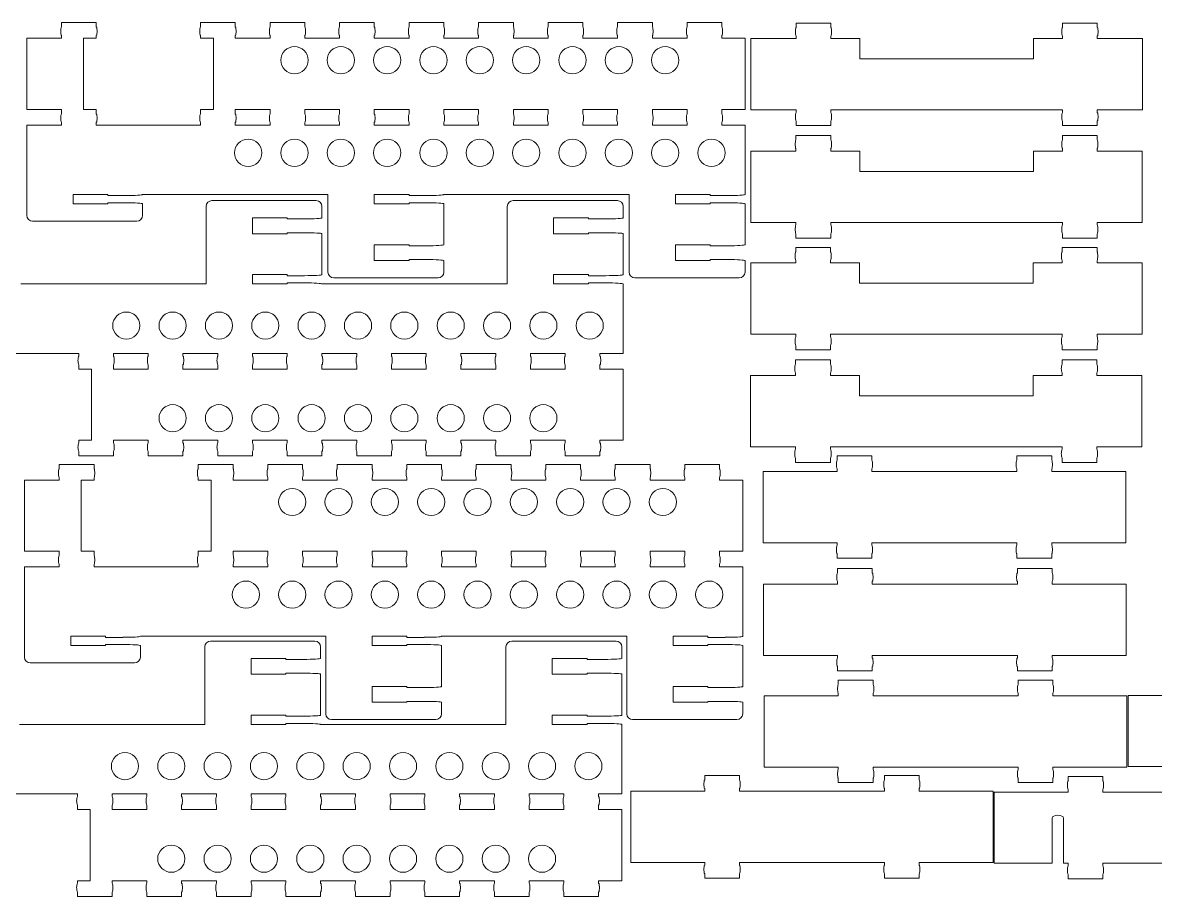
# Model space of a CAD drawing. Header units: millimetres. Extents: x 6 to 617, y 2 to 305.
# Drawn here: x 312.8 to 508.4, y 2.9 to 153.8 of the extents above; entities that cross this region are included whole.
import ezdxf

# ---------------------------------------------------------------- set-up
doc = ezdxf.new("R2010")
doc.units = ezdxf.units.MM
doc.header["$LTSCALE"] = 12.7
doc.layers.add('Visible', color=1, linetype='Continuous', lineweight=13)

msp = doc.modelspace()

# ---------------------------------------------------------------- linework, layer by layer
at = {"layer": 'Visible'}
for p, q in [((319.52, 153.06), (319.52, 153.81)), ((319.52, 153.81), (325.52, 153.81)), ((325.52, 153.06), (325.52, 153.81)), ((343.52, 153.06), (343.52, 153.81)), ((343.52, 153.81), (349.52, 153.81)), ((349.52, 153.06), (349.52, 153.81)), ((355.52, 153.06), (355.52, 153.81)), ((355.52, 153.81), (361.52, 153.81)), ((361.52, 153.06), (361.52, 153.81)), ((367.52, 153.06), (367.52, 153.81)), ((367.52, 153.81), (373.52, 153.81)), ((373.52, 153.06), (373.52, 153.81)), ((379.52, 153.06), (379.52, 153.81)), ((379.52, 153.81), (385.52, 153.81)), ((385.52, 153.06), (385.52, 153.81)), ((391.52, 153.06), (391.52, 153.81)), ((391.52, 153.81), (397.52, 153.81)), ((397.52, 153.06), (397.52, 153.81)), ((403.52, 153.06), (403.52, 153.81)), ((403.52, 153.81), (409.52, 153.81)), ((409.52, 153.06), (409.52, 153.81)), ((415.52, 153.06), (415.52, 153.81)), ((415.52, 153.81), (421.52, 153.81)), ((421.52, 153.06), (421.52, 153.81)), ((427.52, 153.06), (427.52, 153.81)), ((427.52, 153.81), (433.52, 153.81)), ((433.52, 153.06), (433.52, 153.81)), ((446.35, 152.99), (446.35, 153.74)), ((452.35, 153.74), (446.35, 153.74)), ((452.35, 152.99), (452.35, 153.74)), ((492.35, 152.99), (492.35, 153.74)), ((492.35, 153.74), (498.35, 153.74)), ((498.35, 152.99), (498.35, 153.74)), ((313.52, 151.11), (313.52, 138.81)), ((319.52, 151.11), (313.52, 151.11)), ((319.52, 151.11), (319.52, 151.56)), ((325.52, 151.11), (323.29, 151.11)), ((323.29, 138.81), (323.29, 151.11)), ((325.52, 151.11), (325.52, 151.56)), ((343.52, 151.11), (343.52, 151.56)), ((345.74, 151.11), (343.52, 151.11)), ((345.74, 138.81), (345.74, 151.11)), ((349.52, 151.11), (349.52, 151.56)), ((355.52, 151.11), (349.52, 151.11)), ((355.52, 151.11), (355.52, 151.56)), ((361.52, 151.11), (361.52, 151.56)), ((367.52, 151.11), (361.52, 151.11)), ((367.52, 151.11), (367.52, 151.56)), ((373.52, 151.11), (373.52, 151.56)), ((379.52, 151.11), (373.52, 151.11)), ((379.52, 151.11), (379.52, 151.56)), ((385.52, 151.11), (385.52, 151.56)), ((391.52, 151.11), (385.52, 151.11)), ((391.52, 151.11), (391.52, 151.56)), ((397.52, 151.11), (397.52, 151.56)), ((403.52, 151.11), (397.52, 151.11)), ((403.52, 151.11), (403.52, 151.56)), ((409.52, 151.11), (409.52, 151.56)), ((415.52, 151.11), (409.52, 151.11)), ((415.52, 151.11), (415.52, 151.56)), ((421.52, 151.11), (421.52, 151.56)), ((427.52, 151.11), (421.52, 151.11)), ((427.52, 151.11), (427.52, 151.56)), ((433.52, 151.11), (433.52, 151.56)), ((437.52, 151.11), (433.52, 151.11)), ((437.52, 151.11), (437.52, 138.81)), ((438.55, 138.74), (438.55, 151.04)), ((446.35, 151.04), (438.55, 151.04)), ((446.35, 151.04), (446.35, 151.49)), ((452.35, 151.04), (452.35, 151.49)), ((457.35, 151.04), (452.35, 151.04)), ((457.35, 151.04), (457.35, 147.54)), ((487.35, 151.04), (487.35, 147.54)), ((492.35, 151.04), (487.35, 151.04)), ((492.35, 151.04), (492.35, 151.49)), ((498.35, 151.04), (498.35, 151.49)), ((506.15, 151.04), (498.35, 151.04)), ((506.15, 138.74), (506.15, 151.04)), ((487.35, 147.54), (457.35, 147.54)), ((319.52, 138.81), (313.52, 138.81)), ((319.52, 138.06), (319.52, 138.81)), ((325.52, 138.81), (323.29, 138.81)), ((325.52, 138.06), (325.52, 138.81)), ((343.52, 138.06), (343.52, 138.81)), ((345.74, 138.81), (343.52, 138.81)), ((355.52, 138.81), (349.52, 138.81)), ((349.52, 138.06), (349.52, 138.81)), ((355.52, 138.06), (355.52, 138.81)), ((367.52, 138.81), (361.52, 138.81)), ((361.52, 138.06), (361.52, 138.81)), ((367.52, 138.06), (367.52, 138.81)), ((379.52, 138.81), (373.52, 138.81)), ((373.52, 138.06), (373.52, 138.81)), ((379.52, 138.06), (379.52, 138.81)), ((391.52, 138.81), (385.52, 138.81)), ((385.52, 138.06), (385.52, 138.81)), ((391.52, 138.06), (391.52, 138.81)), ((403.52, 138.81), (397.52, 138.81)), ((397.52, 138.06), (397.52, 138.81)), ((403.52, 138.06), (403.52, 138.81)), ((415.52, 138.81), (409.52, 138.81)), ((409.52, 138.06), (409.52, 138.81)), ((415.52, 138.06), (415.52, 138.81)), ((427.52, 138.81), (421.52, 138.81)), ((421.52, 138.06), (421.52, 138.81)), ((427.52, 138.06), (427.52, 138.81)), ((437.52, 138.81), (433.52, 138.81)), ((433.52, 138.06), (433.52, 138.81)), ((446.35, 138.74), (438.55, 138.74)), ((446.35, 138.74), (446.35, 138.29)), ((492.35, 138.74), (452.35, 138.74)), ((452.35, 138.74), (452.35, 138.29)), ((492.35, 138.74), (492.35, 138.29)), ((506.15, 138.74), (498.35, 138.74)), ((498.35, 138.74), (498.35, 138.29)), ((313.52, 136.11), (313.52, 120.51)), ((313.52, 136.11), (319.52, 136.11)), ((319.52, 136.11), (319.52, 136.56)), ((325.52, 136.11), (325.52, 136.56)), ((325.52, 136.11), (343.52, 136.11)), ((343.52, 136.11), (343.52, 136.56)), ((349.52, 136.11), (349.52, 136.56)), ((349.52, 136.11), (355.52, 136.11)), ((355.52, 136.11), (355.52, 136.56)), ((361.52, 136.11), (361.52, 136.56)), ((361.52, 136.11), (367.52, 136.11)), ((367.52, 136.11), (367.52, 136.56)), ((373.52, 136.11), (373.52, 136.56)), ((373.52, 136.11), (379.52, 136.11)), ((379.52, 136.11), (379.52, 136.56)), ((385.52, 136.11), (385.52, 136.56)), ((385.52, 136.11), (391.52, 136.11)), ((391.52, 136.11), (391.52, 136.56)), ((397.52, 136.11), (397.52, 136.56)), ((397.52, 136.11), (403.52, 136.11)), ((403.52, 136.11), (403.52, 136.56)), ((409.52, 136.11), (409.52, 136.56)), ((409.52, 136.11), (415.52, 136.11)), ((415.52, 136.11), (415.52, 136.56)), ((421.52, 136.11), (421.52, 136.56)), ((421.52, 136.11), (427.52, 136.11)), ((427.52, 136.11), (427.52, 136.56)), ((433.52, 136.11), (433.52, 136.56)), ((433.52, 136.11), (437.52, 136.11)), ((437.52, 136.11), (437.52, 124.11)), ((446.35, 136.79), (446.35, 136.04)), ((452.35, 136.04), (446.35, 136.04)), ((452.35, 136.79), (452.35, 136.04)), ((492.35, 136.79), (492.35, 136.04)), ((492.35, 136.04), (498.35, 136.04)), ((498.35, 136.79), (498.35, 136.04)), ((446.32, 133.55), (446.32, 134.3)), ((452.32, 134.3), (446.32, 134.3)), ((452.32, 133.55), (452.32, 134.3)), ((492.32, 133.55), (492.32, 134.3)), ((492.32, 134.3), (498.32, 134.3)), ((498.32, 133.55), (498.32, 134.3)), ((438.52, 119.3), (438.52, 131.6)), ((446.32, 131.6), (438.52, 131.6)), ((446.32, 131.6), (446.32, 132.05)), ((452.32, 131.6), (452.32, 132.05)), ((457.32, 131.6), (452.32, 131.6)), ((457.32, 131.6), (457.32, 128.1)), ((487.32, 131.6), (487.32, 128.1)), ((492.32, 131.6), (487.32, 131.6)), ((492.32, 131.6), (492.32, 132.05)), ((498.32, 131.6), (498.32, 132.05)), ((506.12, 131.6), (498.32, 131.6)), ((506.12, 119.3), (506.12, 131.6)), ((487.32, 128.1), (457.32, 128.1)), ((327.52, 124.11), (321.52, 124.11)), ((321.52, 124.11), (321.52, 122.51)), ((327.52, 123.93), (327.52, 124.11)), ((330.52, 123.93), (327.52, 123.93)), ((365.52, 124.11), (333.52, 124.11)), ((365.52, 124.11), (365.52, 110.71)), ((379.52, 124.11), (373.52, 124.11)), ((373.52, 124.11), (373.52, 122.51)), ((379.52, 123.93), (379.52, 124.11)), ((382.52, 123.93), (379.52, 123.93)), ((417.52, 124.11), (385.52, 124.11)), ((417.52, 124.11), (417.52, 110.71)), ((431.52, 124.11), (425.52, 124.11)), ((425.52, 124.11), (425.52, 122.51)), ((431.52, 123.93), (431.52, 124.11)), ((434.52, 123.93), (431.52, 123.93)), ((321.52, 122.51), (327.52, 122.51)), ((327.52, 122.68), (327.52, 122.51)), ((330.52, 122.68), (327.52, 122.68)), ((333.52, 122.51), (333.52, 120.51)), ((344.48, 108.67), (344.48, 122.07)), ((345.48, 123.07), (363.48, 123.07)), ((364.48, 120.07), (364.48, 122.07)), ((373.52, 122.51), (379.52, 122.51)), ((379.52, 122.68), (379.52, 122.51)), ((382.52, 122.68), (379.52, 122.68)), ((385.52, 122.51), (385.52, 115.43)), ((396.48, 108.67), (396.48, 122.07)), ((397.48, 123.07), (415.48, 123.07)), ((416.48, 120.07), (416.48, 122.07)), ((425.52, 122.51), (431.52, 122.51)), ((431.52, 122.68), (431.52, 122.51)), ((434.52, 122.68), (431.52, 122.68)), ((437.52, 122.51), (437.52, 115.43)), ((314.52, 119.51), (332.52, 119.51)), ((352.48, 120.07), (358.48, 120.07)), ((352.48, 117.35), (352.48, 120.07)), ((358.48, 119.9), (358.48, 120.07)), ((361.48, 119.9), (358.48, 119.9)), ((404.48, 120.07), (410.48, 120.07)), ((404.48, 117.35), (404.48, 120.07)), ((410.48, 119.9), (410.48, 120.07)), ((413.48, 119.9), (410.48, 119.9)), ((446.32, 119.3), (438.52, 119.3)), ((446.32, 119.3), (446.32, 118.85)), ((492.32, 119.3), (452.32, 119.3)), ((452.32, 119.3), (452.32, 118.85)), ((492.32, 119.3), (492.32, 118.85)), ((506.12, 119.3), (498.32, 119.3)), ((498.32, 119.3), (498.32, 118.85)), ((352.48, 117.35), (358.48, 117.35)), ((358.48, 117.51), (358.48, 117.35)), ((361.48, 117.51), (358.48, 117.51)), ((364.48, 110.27), (364.48, 117.35)), ((404.48, 117.35), (410.48, 117.35)), ((410.48, 117.51), (410.48, 117.35)), ((413.48, 117.51), (410.48, 117.51)), ((416.48, 110.27), (416.48, 117.35)), ((446.32, 117.35), (446.32, 116.6)), ((452.32, 117.35), (452.32, 116.6)), ((492.32, 117.35), (492.32, 116.6)), ((498.32, 117.35), (498.32, 116.6)), ((373.52, 115.43), (379.52, 115.43)), ((373.52, 115.43), (373.52, 112.71)), ((379.52, 115.26), (379.52, 115.43)), ((425.52, 115.43), (431.52, 115.43)), ((425.52, 115.43), (425.52, 112.71)), ((431.52, 115.26), (431.52, 115.43)), ((452.32, 116.6), (446.32, 116.6)), ((492.32, 116.6), (498.32, 116.6)), ((382.52, 115.26), (379.52, 115.26)), ((434.52, 115.26), (431.52, 115.26)), ((446.3, 114.24), (446.3, 114.99)), ((452.3, 114.99), (446.3, 114.99)), ((452.3, 114.24), (452.3, 114.99)), ((492.3, 114.24), (492.3, 114.99)), ((492.3, 114.99), (498.3, 114.99)), ((498.3, 114.24), (498.3, 114.99)), ((373.52, 112.71), (379.52, 112.71)), ((379.52, 112.87), (379.52, 112.71)), ((382.52, 112.87), (379.52, 112.87)), ((385.52, 112.71), (385.52, 110.71)), ((425.52, 112.71), (431.52, 112.71)), ((431.52, 112.87), (431.52, 112.71)), ((434.52, 112.87), (431.52, 112.87)), ((437.52, 112.71), (437.52, 110.71)), ((438.5, 99.99), (438.5, 112.29)), ((446.3, 112.29), (438.5, 112.29)), ((446.3, 112.29), (446.3, 112.74)), ((452.3, 112.29), (452.3, 112.74)), ((457.3, 112.29), (452.3, 112.29)), ((457.3, 112.29), (457.3, 108.79)), ((487.3, 112.29), (487.3, 108.79)), ((492.3, 112.29), (487.3, 112.29)), ((492.3, 112.29), (492.3, 112.74)), ((498.3, 112.29), (498.3, 112.74)), ((506.1, 112.29), (498.3, 112.29)), ((506.1, 99.99), (506.1, 112.29)), ((352.48, 110.27), (358.48, 110.27)), ((352.48, 108.67), (352.48, 110.27)), ((358.48, 110.09), (358.48, 110.27)), ((361.48, 110.09), (358.48, 110.09)), ((366.52, 109.71), (384.52, 109.71)), ((404.48, 110.27), (410.48, 110.27)), ((404.48, 108.67), (404.48, 110.27)), ((410.48, 110.09), (410.48, 110.27)), ((413.48, 110.09), (410.48, 110.09)), ((418.52, 109.71), (436.52, 109.71)), ((344.48, 108.67), (312.48, 108.67)), ((358.48, 108.67), (352.48, 108.67)), ((358.48, 108.84), (358.48, 108.67)), ((361.48, 108.84), (358.48, 108.84)), ((396.48, 108.67), (364.48, 108.67)), ((410.48, 108.67), (404.48, 108.67)), ((410.48, 108.84), (410.48, 108.67)), ((413.48, 108.84), (410.48, 108.84)), ((416.48, 96.67), (416.48, 108.67)), ((487.3, 108.79), (457.3, 108.79)), ((446.3, 99.99), (438.5, 99.99)), ((446.3, 99.99), (446.3, 99.54)), ((492.3, 99.99), (452.3, 99.99)), ((452.3, 99.99), (452.3, 99.54)), ((492.3, 99.99), (492.3, 99.54)), ((506.1, 99.99), (498.3, 99.99)), ((498.3, 99.99), (498.3, 99.54)), ((446.3, 98.04), (446.3, 97.29)), ((452.3, 98.04), (452.3, 97.29)), ((492.3, 98.04), (492.3, 97.29)), ((498.3, 98.04), (498.3, 97.29)), ((304.48, 96.67), (322.48, 96.67)), ((322.48, 96.67), (322.48, 96.22)), ((328.48, 96.67), (334.48, 96.67)), ((328.48, 96.67), (328.48, 96.22)), ((334.48, 96.67), (334.48, 96.22)), ((340.48, 96.67), (346.48, 96.67)), ((340.48, 96.67), (340.48, 96.22)), ((346.48, 96.67), (346.48, 96.22)), ((352.48, 96.67), (358.48, 96.67)), ((352.48, 96.67), (352.48, 96.22)), ((358.48, 96.67), (358.48, 96.22)), ((364.48, 96.67), (370.48, 96.67)), ((364.48, 96.67), (364.48, 96.22)), ((370.48, 96.67), (370.48, 96.22)), ((376.48, 96.67), (382.48, 96.67)), ((376.48, 96.67), (376.48, 96.22)), ((382.48, 96.67), (382.48, 96.22)), ((388.48, 96.67), (394.48, 96.67)), ((388.48, 96.67), (388.48, 96.22)), ((394.48, 96.67), (394.48, 96.22)), ((400.48, 96.67), (406.48, 96.67)), ((400.48, 96.67), (400.48, 96.22)), ((406.48, 96.67), (406.48, 96.22)), ((412.48, 96.67), (416.48, 96.67)), ((412.48, 96.67), (412.48, 96.22)), ((452.3, 97.29), (446.3, 97.29)), ((492.3, 97.29), (498.3, 97.29)), ((322.48, 94.72), (322.48, 93.97)), ((322.48, 93.97), (324.7, 93.97)), ((324.7, 81.67), (324.7, 93.97)), ((328.48, 94.72), (328.48, 93.97)), ((334.48, 93.97), (328.48, 93.97)), ((334.48, 94.72), (334.48, 93.97)), ((340.48, 94.72), (340.48, 93.97)), ((346.48, 93.97), (340.48, 93.97)), ((346.48, 94.72), (346.48, 93.97)), ((352.48, 94.72), (352.48, 93.97)), ((358.48, 93.97), (352.48, 93.97)), ((358.48, 94.72), (358.48, 93.97)), ((364.48, 94.72), (364.48, 93.97)), ((370.48, 93.97), (364.48, 93.97)), ((370.48, 94.72), (370.48, 93.97)), ((376.48, 94.72), (376.48, 93.97)), ((382.48, 93.97), (376.48, 93.97)), ((382.48, 94.72), (382.48, 93.97)), ((388.48, 94.72), (388.48, 93.97)), ((394.48, 93.97), (388.48, 93.97)), ((394.48, 94.72), (394.48, 93.97)), ((400.48, 94.72), (400.48, 93.97)), ((406.48, 93.97), (400.48, 93.97)), ((406.48, 94.72), (406.48, 93.97)), ((412.48, 94.72), (412.48, 93.97)), ((416.48, 93.97), (412.48, 93.97)), ((416.48, 81.67), (416.48, 93.97)), ((446.26, 94.8), (446.26, 95.55)), ((452.26, 95.55), (446.26, 95.55)), ((452.26, 94.8), (452.26, 95.55)), ((492.26, 94.8), (492.26, 95.55)), ((492.26, 95.55), (498.26, 95.55)), ((498.26, 94.8), (498.26, 95.55)), ((438.46, 80.55), (438.46, 92.85)), ((446.26, 92.85), (438.46, 92.85)), ((446.26, 92.85), (446.26, 93.3)), ((452.26, 92.85), (452.26, 93.3)), ((457.26, 92.85), (452.26, 92.85)), ((457.26, 92.85), (457.26, 89.35)), ((487.26, 92.85), (487.26, 89.35)), ((492.26, 92.85), (487.26, 92.85)), ((492.26, 92.85), (492.26, 93.3)), ((498.26, 92.85), (498.26, 93.3)), ((506.06, 92.85), (498.26, 92.85)), ((506.06, 80.55), (506.06, 92.85)), ((487.26, 89.35), (457.26, 89.35)), ((322.48, 81.67), (322.48, 81.22)), ((322.48, 81.67), (324.7, 81.67)), ((334.48, 81.67), (328.48, 81.67)), ((328.48, 81.67), (328.48, 81.22)), ((334.48, 81.67), (334.48, 81.22)), ((346.48, 81.67), (340.48, 81.67)), ((340.48, 81.67), (340.48, 81.22)), ((346.48, 81.67), (346.48, 81.22)), ((358.48, 81.67), (352.48, 81.67)), ((352.48, 81.67), (352.48, 81.22)), ((358.48, 81.67), (358.48, 81.22)), ((370.48, 81.67), (364.48, 81.67)), ((364.48, 81.67), (364.48, 81.22)), ((370.48, 81.67), (370.48, 81.22)), ((382.48, 81.67), (376.48, 81.67)), ((376.48, 81.67), (376.48, 81.22)), ((382.48, 81.67), (382.48, 81.22)), ((394.48, 81.67), (388.48, 81.67)), ((388.48, 81.67), (388.48, 81.22)), ((394.48, 81.67), (394.48, 81.22)), ((406.48, 81.67), (400.48, 81.67)), ((400.48, 81.67), (400.48, 81.22)), ((406.48, 81.67), (406.48, 81.22)), ((416.48, 81.67), (412.48, 81.67)), ((412.48, 81.67), (412.48, 81.22)), ((446.26, 80.55), (438.46, 80.55)), ((446.26, 80.55), (446.26, 80.1)), ((492.26, 80.55), (452.26, 80.55)), ((452.26, 80.55), (452.26, 80.1)), ((492.26, 80.55), (492.26, 80.1)), ((506.06, 80.55), (498.26, 80.55)), ((498.26, 80.55), (498.26, 80.1)), ((322.48, 79.72), (322.48, 78.97)), ((322.48, 78.97), (328.48, 78.97)), ((328.48, 79.72), (328.48, 78.97)), ((334.48, 79.72), (334.48, 78.97)), ((334.48, 78.97), (340.48, 78.97)), ((340.48, 79.72), (340.48, 78.97)), ((346.48, 79.72), (346.48, 78.97)), ((346.48, 78.97), (352.48, 78.97)), ((352.48, 79.72), (352.48, 78.97)), ((358.48, 79.72), (358.48, 78.97)), ((358.48, 78.97), (364.48, 78.97)), ((364.48, 79.72), (364.48, 78.97)), ((370.48, 79.72), (370.48, 78.97)), ((370.48, 78.97), (376.48, 78.97)), ((376.48, 79.72), (376.48, 78.97)), ((382.48, 79.72), (382.48, 78.97)), ((382.48, 78.97), (388.48, 78.97)), ((388.48, 79.72), (388.48, 78.97)), ((394.48, 79.72), (394.48, 78.97)), ((394.48, 78.97), (400.48, 78.97)), ((400.48, 79.72), (400.48, 78.97)), ((406.48, 79.72), (406.48, 78.97)), ((406.48, 78.97), (412.48, 78.97)), ((412.48, 79.72), (412.48, 78.97)), ((446.26, 78.6), (446.26, 77.85)), ((452.26, 78.6), (452.26, 77.85)), ((453.43, 78.22), (453.43, 78.97)), ((459.43, 78.97), (453.43, 78.97)), ((459.43, 78.22), (459.43, 78.97)), ((484.47, 78.22), (484.47, 78.97)), ((484.47, 78.97), (490.47, 78.97)), ((490.47, 78.22), (490.47, 78.97)), ((492.26, 78.6), (492.26, 77.85)), ((498.26, 78.6), (498.26, 77.85)), ((319.12, 76.75), (319.12, 77.5)), ((319.12, 77.5), (325.12, 77.5)), ((325.12, 76.75), (325.12, 77.5)), ((343.12, 76.75), (343.12, 77.5)), ((343.12, 77.5), (349.12, 77.5)), ((349.12, 76.75), (349.12, 77.5)), ((355.12, 76.75), (355.12, 77.5)), ((355.12, 77.5), (361.12, 77.5)), ((361.12, 76.75), (361.12, 77.5)), ((367.12, 76.75), (367.12, 77.5)), ((367.12, 77.5), (373.12, 77.5)), ((373.12, 76.75), (373.12, 77.5)), ((379.12, 76.75), (379.12, 77.5)), ((379.12, 77.5), (385.12, 77.5)), ((385.12, 76.75), (385.12, 77.5)), ((391.12, 76.75), (391.12, 77.5)), ((391.12, 77.5), (397.12, 77.5)), ((397.12, 76.75), (397.12, 77.5)), ((403.12, 76.75), (403.12, 77.5)), ((403.12, 77.5), (409.12, 77.5)), ((409.12, 76.75), (409.12, 77.5)), ((415.12, 76.75), (415.12, 77.5)), ((415.12, 77.5), (421.12, 77.5)), ((421.12, 76.75), (421.12, 77.5)), ((427.12, 76.75), (427.12, 77.5)), ((427.12, 77.5), (433.12, 77.5)), ((433.12, 76.75), (433.12, 77.5)), ((452.26, 77.85), (446.26, 77.85)), ((453.43, 76.27), (453.43, 76.72)), ((459.43, 76.27), (459.43, 76.72)), ((484.47, 76.27), (484.47, 76.72)), ((490.47, 76.27), (490.47, 76.72)), ((492.26, 77.85), (498.26, 77.85)), ((313.12, 74.8), (313.12, 62.5)), ((319.12, 74.8), (313.12, 74.8)), ((319.12, 74.8), (319.12, 75.25)), ((325.12, 74.8), (322.9, 74.8)), ((322.9, 62.5), (322.9, 74.8)), ((325.12, 74.8), (325.12, 75.25)), ((343.12, 74.8), (343.12, 75.25)), ((345.35, 74.8), (343.12, 74.8)), ((345.35, 62.5), (345.35, 74.8)), ((349.12, 74.8), (349.12, 75.25)), ((355.12, 74.8), (349.12, 74.8)), ((355.12, 74.8), (355.12, 75.25)), ((361.12, 74.8), (361.12, 75.25)), ((367.12, 74.8), (361.12, 74.8)), ((367.12, 74.8), (367.12, 75.25)), ((373.12, 74.8), (373.12, 75.25)), ((379.12, 74.8), (373.12, 74.8)), ((379.12, 74.8), (379.12, 75.25)), ((385.12, 74.8), (385.12, 75.25)), ((391.12, 74.8), (385.12, 74.8)), ((391.12, 74.8), (391.12, 75.25)), ((397.12, 74.8), (397.12, 75.25)), ((403.12, 74.8), (397.12, 74.8)), ((403.12, 74.8), (403.12, 75.25)), ((409.12, 74.8), (409.12, 75.25)), ((415.12, 74.8), (409.12, 74.8)), ((415.12, 74.8), (415.12, 75.25)), ((421.12, 74.8), (421.12, 75.25)), ((427.12, 74.8), (421.12, 74.8)), ((427.12, 74.8), (427.12, 75.25)), ((433.12, 74.8), (433.12, 75.25)), ((437.12, 74.8), (433.12, 74.8)), ((437.12, 74.8), (437.12, 62.5)), ((440.65, 63.97), (440.65, 76.27)), ((453.43, 76.27), (440.65, 76.27)), ((484.47, 76.27), (459.43, 76.27)), ((503.25, 76.27), (490.47, 76.27)), ((503.25, 63.97), (503.25, 76.27)), ((453.43, 63.97), (440.65, 63.97)), ((453.43, 63.97), (453.43, 63.52)), ((484.47, 63.97), (459.43, 63.97)), ((459.43, 63.97), (459.43, 63.52)), ((484.47, 63.97), (484.47, 63.52)), ((503.25, 63.97), (490.47, 63.97)), ((490.47, 63.97), (490.47, 63.52)), ((319.12, 62.5), (313.12, 62.5)), ((319.12, 61.75), (319.12, 62.5)), ((325.12, 62.5), (322.9, 62.5)), ((325.12, 61.75), (325.12, 62.5)), ((343.12, 61.75), (343.12, 62.5)), ((345.35, 62.5), (343.12, 62.5)), ((355.12, 62.5), (349.12, 62.5)), ((349.12, 61.75), (349.12, 62.5)), ((355.12, 61.75), (355.12, 62.5)), ((367.12, 62.5), (361.12, 62.5)), ((361.12, 61.75), (361.12, 62.5)), ((367.12, 61.75), (367.12, 62.5)), ((379.12, 62.5), (373.12, 62.5)), ((373.12, 61.75), (373.12, 62.5)), ((379.12, 61.75), (379.12, 62.5)), ((391.12, 62.5), (385.12, 62.5)), ((385.12, 61.75), (385.12, 62.5)), ((391.12, 61.75), (391.12, 62.5)), ((403.12, 62.5), (397.12, 62.5)), ((397.12, 61.75), (397.12, 62.5)), ((403.12, 61.75), (403.12, 62.5)), ((415.12, 62.5), (409.12, 62.5)), ((409.12, 61.75), (409.12, 62.5)), ((415.12, 61.75), (415.12, 62.5)), ((427.12, 62.5), (421.12, 62.5)), ((421.12, 61.75), (421.12, 62.5)), ((427.12, 61.75), (427.12, 62.5)), ((437.12, 62.5), (433.12, 62.5)), ((433.12, 61.75), (433.12, 62.5)), ((453.43, 62.02), (453.43, 61.27)), ((459.43, 61.27), (453.43, 61.27)), ((459.43, 62.02), (459.43, 61.27)), ((484.47, 62.02), (484.47, 61.27)), ((484.47, 61.27), (490.47, 61.27)), ((490.47, 62.02), (490.47, 61.27)), ((313.12, 59.8), (313.12, 44.2)), ((313.12, 59.8), (319.12, 59.8)), ((319.12, 59.8), (319.12, 60.25)), ((325.12, 59.8), (325.12, 60.25)), ((325.12, 59.8), (343.12, 59.8)), ((343.12, 59.8), (343.12, 60.25)), ((349.12, 59.8), (349.12, 60.25)), ((349.12, 59.8), (355.12, 59.8)), ((355.12, 59.8), (355.12, 60.25)), ((361.12, 59.8), (361.12, 60.25)), ((361.12, 59.8), (367.12, 59.8)), ((367.12, 59.8), (367.12, 60.25)), ((373.12, 59.8), (373.12, 60.25)), ((373.12, 59.8), (379.12, 59.8)), ((379.12, 59.8), (379.12, 60.25)), ((385.12, 59.8), (385.12, 60.25)), ((385.12, 59.8), (391.12, 59.8)), ((391.12, 59.8), (391.12, 60.25)), ((397.12, 59.8), (397.12, 60.25)), ((397.12, 59.8), (403.12, 59.8)), ((403.12, 59.8), (403.12, 60.25)), ((409.12, 59.8), (409.12, 60.25)), ((409.12, 59.8), (415.12, 59.8)), ((415.12, 59.8), (415.12, 60.25)), ((421.12, 59.8), (421.12, 60.25)), ((421.12, 59.8), (427.12, 59.8)), ((427.12, 59.8), (427.12, 60.25)), ((433.12, 59.8), (433.12, 60.25)), ((433.12, 59.8), (437.12, 59.8)), ((437.12, 59.8), (437.12, 47.8)), ((453.5, 58.76), (453.5, 59.51)), ((459.5, 59.51), (453.5, 59.51)), ((459.5, 58.76), (459.5, 59.51)), ((484.54, 58.76), (484.54, 59.51)), ((484.54, 59.51), (490.54, 59.51)), ((490.54, 58.76), (490.54, 59.51)), ((440.72, 44.51), (440.72, 56.81)), ((453.5, 56.81), (440.72, 56.81)), ((453.5, 56.81), (453.5, 57.26)), ((459.5, 56.81), (459.5, 57.26)), ((484.54, 56.81), (459.5, 56.81)), ((484.54, 56.81), (484.54, 57.26)), ((490.54, 56.81), (490.54, 57.26)), ((503.32, 56.81), (490.54, 56.81)), ((503.32, 44.51), (503.32, 56.81)), ((327.12, 47.8), (321.12, 47.8)), ((321.12, 47.8), (321.12, 46.2)), ((327.12, 47.62), (327.12, 47.8)), ((330.12, 47.62), (327.12, 47.62)), ((365.12, 47.8), (333.12, 47.8)), ((345.25, 46.98), (363.25, 46.98)), ((365.12, 47.8), (365.12, 34.4)), ((379.12, 47.8), (373.12, 47.8)), ((373.12, 47.8), (373.12, 46.2)), ((379.12, 47.62), (379.12, 47.8)), ((382.12, 47.62), (379.12, 47.62)), ((417.12, 47.8), (385.12, 47.8)), ((397.25, 46.98), (415.25, 46.98)), ((417.12, 47.8), (417.12, 34.4)), ((431.12, 47.8), (425.12, 47.8)), ((425.12, 47.8), (425.12, 46.2)), ((431.12, 47.62), (431.12, 47.8)), ((434.12, 47.62), (431.12, 47.62)), ((321.12, 46.2), (327.12, 46.2)), ((327.12, 46.37), (327.12, 46.2)), ((330.12, 46.37), (327.12, 46.37)), ((333.12, 46.2), (333.12, 44.2)), ((344.25, 32.58), (344.25, 45.98)), ((364.25, 43.98), (364.25, 45.98)), ((373.12, 46.2), (379.12, 46.2)), ((379.12, 46.37), (379.12, 46.2)), ((382.12, 46.37), (379.12, 46.37)), ((385.12, 46.2), (385.12, 39.12)), ((396.25, 32.58), (396.25, 45.98)), ((416.25, 43.98), (416.25, 45.98)), ((425.12, 46.2), (431.12, 46.2)), ((431.12, 46.37), (431.12, 46.2)), ((434.12, 46.37), (431.12, 46.37)), ((437.12, 46.2), (437.12, 39.12)), ((314.12, 43.2), (332.12, 43.2)), ((352.25, 43.98), (358.25, 43.98)), ((352.25, 41.26), (352.25, 43.98)), ((358.25, 43.81), (358.25, 43.98)), ((361.25, 43.81), (358.25, 43.81)), ((404.25, 43.98), (410.25, 43.98)), ((404.25, 41.26), (404.25, 43.98)), ((410.25, 43.81), (410.25, 43.98)), ((413.25, 43.81), (410.25, 43.81)), ((453.5, 44.51), (440.72, 44.51)), ((453.5, 44.51), (453.5, 44.06)), ((484.54, 44.51), (459.5, 44.51)), ((459.5, 44.51), (459.5, 44.06)), ((484.54, 44.51), (484.54, 44.06)), ((503.32, 44.51), (490.54, 44.51)), ((490.54, 44.51), (490.54, 44.06)), ((352.25, 41.26), (358.25, 41.26)), ((358.25, 41.42), (358.25, 41.26)), ((361.25, 41.42), (358.25, 41.42)), ((364.25, 34.18), (364.25, 41.26)), ((404.25, 41.26), (410.25, 41.26)), ((410.25, 41.42), (410.25, 41.26)), ((413.25, 41.42), (410.25, 41.42)), ((416.25, 34.18), (416.25, 41.26)), ((453.5, 42.56), (453.5, 41.81)), ((459.5, 41.81), (453.5, 41.81)), ((459.5, 42.56), (459.5, 41.81)), ((484.54, 42.56), (484.54, 41.81)), ((484.54, 41.81), (490.54, 41.81)), ((490.54, 42.56), (490.54, 41.81)), ((373.12, 39.12), (379.12, 39.12)), ((373.12, 39.12), (373.12, 36.4)), ((379.12, 38.95), (379.12, 39.12)), ((425.12, 39.12), (431.12, 39.12)), ((425.12, 39.12), (425.12, 36.4)), ((431.12, 38.95), (431.12, 39.12)), ((453.63, 39.47), (453.63, 40.22)), ((459.63, 40.22), (453.63, 40.22)), ((459.63, 39.47), (459.63, 40.22)), ((484.67, 39.47), (484.67, 40.22)), ((484.67, 40.22), (490.67, 40.22)), ((490.67, 39.47), (490.67, 40.22)), ((382.12, 38.95), (379.12, 38.95)), ((434.12, 38.95), (431.12, 38.95)), ((440.85, 25.22), (440.85, 37.52)), ((453.63, 37.52), (440.85, 37.52)), ((453.63, 37.52), (453.63, 37.97)), ((459.63, 37.52), (459.63, 37.97)), ((484.67, 37.52), (459.63, 37.52)), ((484.67, 37.52), (484.67, 37.97)), ((490.67, 37.52), (490.67, 37.97)), ((503.45, 37.52), (490.67, 37.52)), ((503.45, 25.22), (503.45, 37.52)), ((503.67, 25.29), (503.67, 37.59)), ((516.45, 37.59), (503.67, 37.59)), ((373.12, 36.4), (379.12, 36.4)), ((379.12, 36.56), (379.12, 36.4)), ((382.12, 36.56), (379.12, 36.56)), ((385.12, 36.4), (385.12, 34.4)), ((425.12, 36.4), (431.12, 36.4)), ((431.12, 36.56), (431.12, 36.4)), ((434.12, 36.56), (431.12, 36.56)), ((437.12, 36.4), (437.12, 34.4)), ((352.25, 34.18), (358.25, 34.18)), ((352.25, 32.58), (352.25, 34.18)), ((358.25, 34), (358.25, 34.18)), ((361.25, 34), (358.25, 34)), ((366.12, 33.4), (384.12, 33.4)), ((404.25, 34.18), (410.25, 34.18)), ((404.25, 32.58), (404.25, 34.18)), ((410.25, 34), (410.25, 34.18)), ((413.25, 34), (410.25, 34)), ((418.12, 33.4), (436.12, 33.4)), ((344.25, 32.58), (312.25, 32.58)), ((358.25, 32.58), (352.25, 32.58)), ((358.25, 32.75), (358.25, 32.58)), ((361.25, 32.75), (358.25, 32.75)), ((396.25, 32.58), (364.25, 32.58)), ((410.25, 32.58), (404.25, 32.58)), ((410.25, 32.75), (410.25, 32.58)), ((413.25, 32.75), (410.25, 32.75)), ((416.25, 20.58), (416.25, 32.58)), ((430.56, 22.99), (430.56, 23.74)), ((436.56, 23.74), (430.56, 23.74)), ((436.56, 22.99), (436.56, 23.74)), ((453.63, 25.22), (440.85, 25.22)), ((453.63, 25.22), (453.63, 24.77)), ((484.67, 25.22), (459.63, 25.22)), ((459.63, 25.22), (459.63, 24.77)), ((461.6, 22.99), (461.6, 23.74)), ((461.6, 23.74), (467.6, 23.74)), ((467.6, 22.99), (467.6, 23.74)), ((484.67, 25.22), (484.67, 24.77)), ((503.45, 25.22), (490.67, 25.22)), ((490.67, 25.22), (490.67, 24.77)), ((493.31, 22.85), (493.31, 23.6)), ((499.31, 23.6), (493.31, 23.6)), ((499.31, 22.85), (499.31, 23.6)), ((513.67, 25.29), (503.67, 25.29)), ((453.63, 23.27), (453.63, 22.52)), ((459.63, 22.52), (453.63, 22.52)), ((459.63, 23.27), (459.63, 22.52)), ((484.67, 23.27), (484.67, 22.52)), ((484.67, 22.52), (490.67, 22.52)), ((490.67, 23.27), (490.67, 22.52)), ((304.25, 20.58), (322.25, 20.58)), ((322.25, 20.58), (322.25, 20.13)), ((328.25, 20.58), (334.25, 20.58)), ((328.25, 20.58), (328.25, 20.13)), ((334.25, 20.58), (334.25, 20.13)), ((340.25, 20.58), (346.25, 20.58)), ((340.25, 20.58), (340.25, 20.13)), ((346.25, 20.58), (346.25, 20.13)), ((352.25, 20.58), (358.25, 20.58)), ((352.25, 20.58), (352.25, 20.13)), ((358.25, 20.58), (358.25, 20.13)), ((364.25, 20.58), (370.25, 20.58)), ((364.25, 20.58), (364.25, 20.13)), ((370.25, 20.58), (370.25, 20.13)), ((376.25, 20.58), (382.25, 20.58)), ((376.25, 20.58), (376.25, 20.13)), ((382.25, 20.58), (382.25, 20.13)), ((388.25, 20.58), (394.25, 20.58)), ((388.25, 20.58), (388.25, 20.13)), ((394.25, 20.58), (394.25, 20.13)), ((400.25, 20.58), (406.25, 20.58)), ((400.25, 20.58), (400.25, 20.13)), ((406.25, 20.58), (406.25, 20.13)), ((412.25, 20.58), (416.25, 20.58)), ((412.25, 20.58), (412.25, 20.13)), ((417.78, 8.74), (417.78, 21.04)), ((430.56, 21.04), (417.78, 21.04)), ((430.56, 21.04), (430.56, 21.49)), ((436.56, 21.04), (436.56, 21.49)), ((461.6, 21.04), (436.56, 21.04)), ((461.6, 21.04), (461.6, 21.49)), ((467.6, 21.04), (467.6, 21.49)), ((480.38, 21.04), (467.6, 21.04)), ((480.38, 8.74), (480.38, 21.04)), ((480.53, 8.6), (480.53, 20.9)), ((493.31, 20.9), (480.53, 20.9)), ((493.31, 20.9), (493.31, 21.35)), ((499.31, 20.9), (499.31, 21.35)), ((524.35, 20.9), (499.31, 20.9)), ((322.25, 18.63), (322.25, 17.88)), ((322.25, 17.88), (324.47, 17.88)), ((324.47, 5.58), (324.47, 17.88)), ((328.25, 18.63), (328.25, 17.88)), ((334.25, 17.88), (328.25, 17.88)), ((334.25, 18.63), (334.25, 17.88)), ((340.25, 18.63), (340.25, 17.88)), ((346.25, 17.88), (340.25, 17.88)), ((346.25, 18.63), (346.25, 17.88)), ((352.25, 18.63), (352.25, 17.88)), ((358.25, 17.88), (352.25, 17.88)), ((358.25, 18.63), (358.25, 17.88)), ((364.25, 18.63), (364.25, 17.88)), ((370.25, 17.88), (364.25, 17.88)), ((370.25, 18.63), (370.25, 17.88)), ((376.25, 18.63), (376.25, 17.88)), ((382.25, 17.88), (376.25, 17.88)), ((382.25, 18.63), (382.25, 17.88)), ((388.25, 18.63), (388.25, 17.88)), ((394.25, 17.88), (388.25, 17.88)), ((394.25, 18.63), (394.25, 17.88)), ((400.25, 18.63), (400.25, 17.88)), ((406.25, 17.88), (400.25, 17.88)), ((406.25, 18.63), (406.25, 17.88)), ((412.25, 18.63), (412.25, 17.88)), ((416.25, 17.88), (412.25, 17.88)), ((416.25, 5.58), (416.25, 17.88)), ((490.53, 8.6), (490.53, 16.4)), ((492.53, 8.6), (492.53, 16.4)), ((430.56, 8.74), (417.78, 8.74)), ((430.56, 8.74), (430.56, 8.29)), ((461.6, 8.74), (436.56, 8.74)), ((436.56, 8.74), (436.56, 8.29)), ((461.6, 8.74), (461.6, 8.29)), ((480.38, 8.74), (467.6, 8.74)), ((467.6, 8.74), (467.6, 8.29)), ((490.53, 8.6), (480.53, 8.6)), ((493.31, 8.6), (492.53, 8.6)), ((493.31, 8.6), (493.31, 8.15)), ((524.35, 8.6), (499.31, 8.6)), ((499.31, 8.6), (499.31, 8.15)), ((430.56, 6.79), (430.56, 6.04)), ((436.56, 6.04), (430.56, 6.04)), ((436.56, 6.79), (436.56, 6.04)), ((461.6, 6.79), (461.6, 6.04)), ((461.6, 6.04), (467.6, 6.04)), ((467.6, 6.79), (467.6, 6.04)), ((493.31, 6.65), (493.31, 5.9)), ((499.31, 5.9), (493.31, 5.9)), ((499.31, 6.65), (499.31, 5.9)), ((322.25, 5.58), (322.25, 5.13)), ((322.25, 5.58), (324.47, 5.58)), ((334.25, 5.58), (328.25, 5.58)), ((328.25, 5.58), (328.25, 5.13)), ((334.25, 5.58), (334.25, 5.13)), ((346.25, 5.58), (340.25, 5.58)), ((340.25, 5.58), (340.25, 5.13)), ((346.25, 5.58), (346.25, 5.13)), ((358.25, 5.58), (352.25, 5.58)), ((352.25, 5.58), (352.25, 5.13)), ((358.25, 5.58), (358.25, 5.13)), ((370.25, 5.58), (364.25, 5.58)), ((364.25, 5.58), (364.25, 5.13)), ((370.25, 5.58), (370.25, 5.13)), ((382.25, 5.58), (376.25, 5.58)), ((376.25, 5.58), (376.25, 5.13)), ((382.25, 5.58), (382.25, 5.13)), ((394.25, 5.58), (388.25, 5.58)), ((388.25, 5.58), (388.25, 5.13)), ((394.25, 5.58), (394.25, 5.13)), ((406.25, 5.58), (400.25, 5.58)), ((400.25, 5.58), (400.25, 5.13)), ((406.25, 5.58), (406.25, 5.13)), ((416.25, 5.58), (412.25, 5.58)), ((412.25, 5.58), (412.25, 5.13)), ((322.25, 3.63), (322.25, 2.88)), ((322.25, 2.88), (328.25, 2.88)), ((328.25, 3.63), (328.25, 2.88)), ((334.25, 3.63), (334.25, 2.88)), ((334.25, 2.88), (340.25, 2.88)), ((340.25, 3.63), (340.25, 2.88)), ((346.25, 3.63), (346.25, 2.88)), ((346.25, 2.88), (352.25, 2.88)), ((352.25, 3.63), (352.25, 2.88)), ((358.25, 3.63), (358.25, 2.88)), ((358.25, 2.88), (364.25, 2.88)), ((364.25, 3.63), (364.25, 2.88)), ((370.25, 3.63), (370.25, 2.88)), ((370.25, 2.88), (376.25, 2.88)), ((376.25, 3.63), (376.25, 2.88)), ((382.25, 3.63), (382.25, 2.88)), ((382.25, 2.88), (388.25, 2.88)), ((388.25, 3.63), (388.25, 2.88)), ((394.25, 3.63), (394.25, 2.88)), ((394.25, 2.88), (400.25, 2.88)), ((400.25, 3.63), (400.25, 2.88)), ((406.25, 3.63), (406.25, 2.88)), ((406.25, 2.88), (412.25, 2.88)), ((412.25, 3.63), (412.25, 2.88))]:
    msp.add_line(p, q, dxfattribs=at)
for centre in [(359.74, 147.31), (367.74, 147.31), (375.74, 147.31), (383.74, 147.31), (391.74, 147.31), (399.74, 147.31), (407.74, 147.31), (415.74, 147.31), (423.74, 147.31), (351.74, 131.31), (359.74, 131.31), (367.74, 131.31), (375.74, 131.31), (383.74, 131.31), (391.74, 131.31), (399.74, 131.31), (407.74, 131.31), (415.74, 131.31), (423.74, 131.31), (431.74, 131.31), (330.7, 101.47), (338.7, 101.47), (346.7, 101.47), (354.7, 101.47), (362.7, 101.47), (370.7, 101.47), (378.7, 101.47), (386.7, 101.47), (394.7, 101.47), (402.7, 101.47), (410.7, 101.47), (338.7, 85.47), (346.7, 85.47), (354.7, 85.47), (362.7, 85.47), (370.7, 85.47), (378.7, 85.47), (386.7, 85.47), (394.7, 85.47), (402.7, 85.47), (359.35, 71), (367.35, 71), (375.35, 71), (383.35, 71), (391.35, 71), (399.35, 71), (407.35, 71), (415.35, 71), (423.35, 71), (351.35, 55), (359.35, 55), (367.35, 55), (375.35, 55), (383.35, 55), (391.35, 55), (399.35, 55), (407.35, 55), (415.35, 55), (423.35, 55), (431.35, 55), (330.47, 25.38), (338.47, 25.38), (346.47, 25.38), (354.47, 25.38), (362.47, 25.38), (370.47, 25.38), (378.47, 25.38), (386.47, 25.38), (394.47, 25.38), (402.47, 25.38), (410.47, 25.38), (338.47, 9.38), (346.47, 9.38), (354.47, 9.38), (362.47, 9.38), (370.47, 9.38), (378.47, 9.38), (386.47, 9.38), (394.47, 9.38), (402.47, 9.38)]:
    msp.add_circle(centre, 2.35, dxfattribs=at)
for centre, start, end in [((345.48, 122.07), 90, 180), ((363.48, 122.07), 0, 90), ((397.48, 122.07), 90, 180), ((415.48, 122.07), 0, 90), ((314.52, 120.51), 180, 270), ((332.52, 120.51), 270, 0), ((366.52, 110.71), 180, 270), ((384.52, 110.71), 270, 0), ((418.52, 110.71), 180, 270), ((436.52, 110.71), 270, 0), ((345.25, 45.98), 90, 180), ((363.25, 45.98), 0, 90), ((397.25, 45.98), 90, 180), ((415.25, 45.98), 0, 90), ((314.12, 44.2), 180, 270), ((332.12, 44.2), 270, 0), ((366.12, 34.4), 180, 270), ((384.12, 34.4), 270, 0), ((418.12, 34.4), 180, 270), ((436.12, 34.4), 270, 0)]:
    msp.add_arc(centre, 1, start, end, dxfattribs=at)
for centre, major_axis, ratio, start_param, end_param in [((319.52, 152.31), (0, 0.75), 0.166667, 0, 3.141593), ((325.52, 152.31), (0, -0.75), 0.166667, 0, 3.141593), ((343.52, 152.31), (0, 0.75), 0.166667, 0, 3.141593), ((349.52, 152.31), (0, -0.75), 0.166667, 0, 3.141593), ((355.52, 152.31), (0, 0.75), 0.166667, 0, 3.141593), ((361.52, 152.31), (0, -0.75), 0.166667, 0, 3.141593), ((367.52, 152.31), (0, 0.75), 0.166667, 0, 3.141593), ((373.52, 152.31), (0, -0.75), 0.166667, 0, 3.141593), ((379.52, 152.31), (0, 0.75), 0.166667, 0, 3.141593), ((385.52, 152.31), (0, -0.75), 0.166667, 0, 3.141593), ((391.52, 152.31), (0, 0.75), 0.166667, 0, 3.141593), ((397.52, 152.31), (0, -0.75), 0.166667, 0, 3.141593), ((403.52, 152.31), (0, 0.75), 0.166667, 0, 3.141593), ((409.52, 152.31), (0, -0.75), 0.166667, 0, 3.141593), ((415.52, 152.31), (0, 0.75), 0.166667, 0, 3.141593), ((421.52, 152.31), (0, -0.75), 0.166667, 0, 3.141593), ((427.52, 152.31), (0, 0.75), 0.166667, 0, 3.141593), ((433.52, 152.31), (0, -0.75), 0.166667, 0, 3.141593), ((446.35, 152.24), (0, 0.75), 0.166667, 0, 3.141593), ((452.35, 152.24), (0, -0.75), 0.166667, 0, 3.141593), ((492.35, 152.24), (0, 0.75), 0.166667, 0, 3.141593), ((498.35, 152.24), (0, -0.75), 0.166667, 0, 3.141593), ((319.52, 137.31), (0, 0.75), 0.166667, 0, 3.141593), ((325.52, 137.31), (0, -0.75), 0.166667, 0, 3.141593), ((343.52, 137.31), (0, 0.75), 0.166667, 0, 3.141593), ((349.52, 137.31), (0, -0.75), 0.166667, 0, 3.141593), ((355.52, 137.31), (0, 0.75), 0.166667, 0, 3.141593), ((361.52, 137.31), (0, -0.75), 0.166667, 0, 3.141593), ((367.52, 137.31), (0, 0.75), 0.166667, 0, 3.141593), ((373.52, 137.31), (0, -0.75), 0.166667, 0, 3.141593), ((379.52, 137.31), (0, 0.75), 0.166667, 0, 3.141593), ((385.52, 137.31), (0, -0.75), 0.166667, 0, 3.141593), ((391.52, 137.31), (0, 0.75), 0.166667, 0, 3.141593), ((397.52, 137.31), (0, -0.75), 0.166667, 0, 3.141593), ((403.52, 137.31), (0, 0.75), 0.166667, 0, 3.141593), ((409.52, 137.31), (0, -0.75), 0.166667, 0, 3.141593), ((415.52, 137.31), (0, 0.75), 0.166667, 0, 3.141593), ((421.52, 137.31), (0, -0.75), 0.166667, 0, 3.141593), ((427.52, 137.31), (0, 0.75), 0.166667, 0, 3.141593), ((433.52, 137.31), (0, -0.75), 0.166667, 0, 3.141593), ((446.35, 137.54), (0, 0.75), 0.166667, 0, 3.141593), ((452.35, 137.54), (0, -0.75), 0.166667, 0, 3.141593), ((492.35, 137.54), (0, 0.75), 0.166667, 0, 3.141593), ((498.35, 137.54), (0, -0.75), 0.166667, 0, 3.141593), ((446.32, 132.8), (0, 0.75), 0.166667, 0, 3.141593), ((452.32, 132.8), (0, -0.75), 0.166667, 0, 3.141593), ((492.32, 132.8), (0, 0.75), 0.166667, 0, 3.141593), ((498.32, 132.8), (0, -0.75), 0.166667, 0, 3.141593), ((330.52, 124.11), (3, 0), 0.058333, 4.712389, 6.283185), ((382.52, 124.11), (3, 0), 0.058333, 4.712389, 6.283185), ((434.52, 124.11), (3, 0), 0.058333, 4.712389, 6.283185), ((330.52, 122.51), (-3, 0), 0.058333, 3.141593, 4.712389), ((382.52, 122.51), (-3, 0), 0.058333, 3.141593, 4.712389), ((434.52, 122.51), (-3, 0), 0.058333, 3.141593, 4.712389), ((446.32, 118.1), (0, 0.75), 0.166667, 0, 3.141593), ((452.32, 118.1), (0, -0.75), 0.166667, 0, 3.141593), ((492.32, 118.1), (0, 0.75), 0.166667, 0, 3.141593), ((498.32, 118.1), (0, -0.75), 0.166667, 0, 3.141593), ((382.52, 115.43), (3, 0), 0.055, 4.712389, 6.283185), ((434.52, 115.43), (3, 0), 0.055, 4.712389, 6.283185), ((446.3, 113.49), (0, 0.75), 0.166667, 0, 3.141593), ((452.3, 113.49), (0, -0.75), 0.166667, 0, 3.141593), ((492.3, 113.49), (0, 0.75), 0.166667, 0, 3.141593), ((498.3, 113.49), (0, -0.75), 0.166667, 0, 3.141593), ((382.52, 112.71), (-3, 0), 0.055, 3.141593, 4.712389), ((434.52, 112.71), (-3, 0), 0.055, 3.141593, 4.712389), ((446.3, 98.79), (0, 0.75), 0.166667, 0, 3.141593), ((452.3, 98.79), (0, -0.75), 0.166667, 0, 3.141593), ((492.3, 98.79), (0, 0.75), 0.166667, 0, 3.141593), ((498.3, 98.79), (0, -0.75), 0.166667, 0, 3.141593), ((446.26, 94.05), (0, 0.75), 0.166667, 0, 3.141593), ((452.26, 94.05), (0, -0.75), 0.166667, 0, 3.141593), ((492.26, 94.05), (0, 0.75), 0.166667, 0, 3.141593), ((498.26, 94.05), (0, -0.75), 0.166667, 0, 3.141593), ((446.26, 79.35), (0, 0.75), 0.166667, 0, 3.141593), ((452.26, 79.35), (0, -0.75), 0.166667, 0, 3.141593), ((492.26, 79.35), (0, 0.75), 0.166667, 0, 3.141593), ((498.26, 79.35), (0, -0.75), 0.166667, 0, 3.141593), ((319.12, 76), (0, 0.75), 0.166667, 0, 3.141593), ((325.12, 76), (0, -0.75), 0.166667, 0, 3.141593), ((343.12, 76), (0, 0.75), 0.166667, 0, 3.141593), ((349.12, 76), (0, -0.75), 0.166667, 0, 3.141593), ((355.12, 76), (0, 0.75), 0.166667, 0, 3.141593), ((361.12, 76), (0, -0.75), 0.166667, 0, 3.141593), ((367.12, 76), (0, 0.75), 0.166667, 0, 3.141593), ((373.12, 76), (0, -0.75), 0.166667, 0, 3.141593), ((379.12, 76), (0, 0.75), 0.166667, 0, 3.141593), ((385.12, 76), (0, -0.75), 0.166667, 0, 3.141593), ((391.12, 76), (0, 0.75), 0.166667, 0, 3.141593), ((397.12, 76), (0, -0.75), 0.166667, 0, 3.141593), ((403.12, 76), (0, 0.75), 0.166667, 0, 3.141593), ((409.12, 76), (0, -0.75), 0.166667, 0, 3.141593), ((415.12, 76), (0, 0.75), 0.166667, 0, 3.141593), ((421.12, 76), (0, -0.75), 0.166667, 0, 3.141593), ((427.12, 76), (0, 0.75), 0.166667, 0, 3.141593), ((433.12, 76), (0, -0.75), 0.166667, 0, 3.141593), ((453.43, 77.47), (0, 0.75), 0.166667, 0, 3.141593), ((459.43, 77.47), (0, -0.75), 0.166667, 0, 3.141593), ((484.47, 77.47), (0, 0.75), 0.166667, 0, 3.141593), ((490.47, 77.47), (0, -0.75), 0.166667, 0, 3.141593), ((453.43, 62.77), (0, 0.75), 0.166667, 0, 3.141593), ((459.43, 62.77), (0, -0.75), 0.166667, 0, 3.141593), ((484.47, 62.77), (0, 0.75), 0.166667, 0, 3.141593), ((490.47, 62.77), (0, -0.75), 0.166667, 0, 3.141593), ((319.12, 61), (0, 0.75), 0.166667, 0, 3.141593), ((325.12, 61), (0, -0.75), 0.166667, 0, 3.141593), ((343.12, 61), (0, 0.75), 0.166667, 0, 3.141593), ((349.12, 61), (0, -0.75), 0.166667, 0, 3.141593), ((355.12, 61), (0, 0.75), 0.166667, 0, 3.141593), ((361.12, 61), (0, -0.75), 0.166667, 0, 3.141593), ((367.12, 61), (0, 0.75), 0.166667, 0, 3.141593), ((373.12, 61), (0, -0.75), 0.166667, 0, 3.141593), ((379.12, 61), (0, 0.75), 0.166667, 0, 3.141593), ((385.12, 61), (0, -0.75), 0.166667, 0, 3.141593), ((391.12, 61), (0, 0.75), 0.166667, 0, 3.141593), ((397.12, 61), (0, -0.75), 0.166667, 0, 3.141593), ((403.12, 61), (0, 0.75), 0.166667, 0, 3.141593), ((409.12, 61), (0, -0.75), 0.166667, 0, 3.141593), ((415.12, 61), (0, 0.75), 0.166667, 0, 3.141593), ((421.12, 61), (0, -0.75), 0.166667, 0, 3.141593), ((427.12, 61), (0, 0.75), 0.166667, 0, 3.141593), ((433.12, 61), (0, -0.75), 0.166667, 0, 3.141593), ((453.5, 58.01), (0, 0.75), 0.166667, 0, 3.141593), ((459.5, 58.01), (0, -0.75), 0.166667, 0, 3.141593), ((484.54, 58.01), (0, 0.75), 0.166667, 0, 3.141593), ((490.54, 58.01), (0, -0.75), 0.166667, 0, 3.141593), ((330.12, 47.8), (3, 0), 0.058333, 4.712389, 6.283185), ((382.12, 47.8), (3, 0), 0.058333, 4.712389, 6.283185), ((434.12, 47.8), (3, 0), 0.058333, 4.712389, 6.283185), ((330.12, 46.2), (-3, 0), 0.058333, 3.141593, 4.712389), ((382.12, 46.2), (-3, 0), 0.058333, 3.141593, 4.712389), ((434.12, 46.2), (-3, 0), 0.058333, 3.141593, 4.712389), ((453.5, 43.31), (0, 0.75), 0.166667, 0, 3.141593), ((459.5, 43.31), (0, -0.75), 0.166667, 0, 3.141593), ((484.54, 43.31), (0, 0.75), 0.166667, 0, 3.141593), ((490.54, 43.31), (0, -0.75), 0.166667, 0, 3.141593), ((382.12, 39.12), (3, 0), 0.055, 4.712389, 6.283185), ((434.12, 39.12), (3, 0), 0.055, 4.712389, 6.283185), ((453.63, 38.72), (0, 0.75), 0.166667, 0, 3.141593), ((459.63, 38.72), (0, -0.75), 0.166667, 0, 3.141593), ((484.67, 38.72), (0, 0.75), 0.166667, 0, 3.141593), ((490.67, 38.72), (0, -0.75), 0.166667, 0, 3.141593), ((382.12, 36.4), (-3, 0), 0.055, 3.141593, 4.712389), ((434.12, 36.4), (-3, 0), 0.055, 3.141593, 4.712389), ((453.63, 24.02), (0, 0.75), 0.166667, 0, 3.141593), ((459.63, 24.02), (0, -0.75), 0.166667, 0, 3.141593), ((484.67, 24.02), (0, 0.75), 0.166667, 0, 3.141593), ((490.67, 24.02), (0, -0.75), 0.166667, 0, 3.141593), ((430.56, 22.24), (0, 0.75), 0.166667, 0, 3.141593), ((436.56, 22.24), (0, -0.75), 0.166667, 0, 3.141593), ((461.6, 22.24), (0, 0.75), 0.166667, 0, 3.141593), ((467.6, 22.24), (0, -0.75), 0.166667, 0, 3.141593), ((493.31, 22.1), (0, 0.75), 0.166667, 0, 3.141593), ((499.31, 22.1), (0, -0.75), 0.166667, 0, 3.141593), ((491.53, 16.4), (-1, 0), 0.5, 3.141593, 6.283185), ((430.56, 7.54), (0, 0.75), 0.166667, 0, 3.141593), ((436.56, 7.54), (0, -0.75), 0.166667, 0, 3.141593), ((461.6, 7.54), (0, 0.75), 0.166667, 0, 3.141593), ((467.6, 7.54), (0, -0.75), 0.166667, 0, 3.141593), ((493.31, 7.4), (0, 0.75), 0.166667, 0, 3.141593), ((499.31, 7.4), (0, -0.75), 0.166667, 0, 3.141593)]:
    msp.add_ellipse(centre, major_axis=major_axis, ratio=ratio, start_param=start_param, end_param=end_param, dxfattribs=at)
at = {"layer": 'Visible', "extrusion": (1.49976e-32, 1.22465e-16, -1)}
for centre, major_axis, ratio, start_param, end_param in [((361.48, 120.07), (-3, 0), 0.055, 3.141593, 4.712389), ((413.48, 120.07), (-3, 0), 0.055, 3.141593, 4.712389), ((361.48, 117.35), (3, 0), 0.055, 4.712389, 6.283185), ((413.48, 117.35), (3, 0), 0.055, 4.712389, 6.283185), ((361.48, 110.27), (-3, 0), 0.058333, 3.141593, 4.712389), ((413.48, 110.27), (-3, 0), 0.058333, 3.141593, 4.712389), ((361.48, 108.67), (3, 0), 0.058333, 4.712389, 6.283185), ((413.48, 108.67), (3, 0), 0.058333, 4.712389, 6.283185), ((322.48, 95.47), (0, -0.75), 0.166667, 0, 3.141593), ((328.48, 95.47), (0, 0.75), 0.166667, 0, 3.141593), ((334.48, 95.47), (0, -0.75), 0.166667, 0, 3.141593), ((340.48, 95.47), (0, 0.75), 0.166667, 0, 3.141593), ((346.48, 95.47), (0, -0.75), 0.166667, 0, 3.141593), ((352.48, 95.47), (0, 0.75), 0.166667, 0, 3.141593), ((358.48, 95.47), (0, -0.75), 0.166667, 0, 3.141593), ((364.48, 95.47), (0, 0.75), 0.166667, 0, 3.141593), ((370.48, 95.47), (0, -0.75), 0.166667, 0, 3.141593), ((376.48, 95.47), (0, 0.75), 0.166667, 0, 3.141593), ((382.48, 95.47), (0, -0.75), 0.166667, 0, 3.141593), ((388.48, 95.47), (0, 0.75), 0.166667, 0, 3.141593), ((394.48, 95.47), (0, -0.75), 0.166667, 0, 3.141593), ((400.48, 95.47), (0, 0.75), 0.166667, 0, 3.141593), ((406.48, 95.47), (0, -0.75), 0.166667, 0, 3.141593), ((412.48, 95.47), (0, 0.75), 0.166667, 0, 3.141593), ((322.48, 80.47), (0, -0.75), 0.166667, 0, 3.141593), ((328.48, 80.47), (0, 0.75), 0.166667, 0, 3.141593), ((334.48, 80.47), (0, -0.75), 0.166667, 0, 3.141593), ((340.48, 80.47), (0, 0.75), 0.166667, 0, 3.141593), ((346.48, 80.47), (0, -0.75), 0.166667, 0, 3.141593), ((352.48, 80.47), (0, 0.75), 0.166667, 0, 3.141593), ((358.48, 80.47), (0, -0.75), 0.166667, 0, 3.141593), ((364.48, 80.47), (0, 0.75), 0.166667, 0, 3.141593), ((370.48, 80.47), (0, -0.75), 0.166667, 0, 3.141593), ((376.48, 80.47), (0, 0.75), 0.166667, 0, 3.141593), ((382.48, 80.47), (0, -0.75), 0.166667, 0, 3.141593), ((388.48, 80.47), (0, 0.75), 0.166667, 0, 3.141593), ((394.48, 80.47), (0, -0.75), 0.166667, 0, 3.141593), ((400.48, 80.47), (0, 0.75), 0.166667, 0, 3.141593), ((406.48, 80.47), (0, -0.75), 0.166667, 0, 3.141593), ((412.48, 80.47), (0, 0.75), 0.166667, 0, 3.141593), ((361.25, 43.98), (-3, 0), 0.055, 3.141593, 4.712389), ((413.25, 43.98), (-3, 0), 0.055, 3.141593, 4.712389), ((361.25, 41.26), (3, 0), 0.055, 4.712389, 6.283185), ((413.25, 41.26), (3, 0), 0.055, 4.712389, 6.283185), ((361.25, 34.18), (-3, 0), 0.058333, 3.141593, 4.712389), ((413.25, 34.18), (-3, 0), 0.058333, 3.141593, 4.712389), ((361.25, 32.58), (3, 0), 0.058333, 4.712389, 6.283185), ((413.25, 32.58), (3, 0), 0.058333, 4.712389, 6.283185), ((322.25, 19.38), (0, -0.75), 0.166667, 0, 3.141593), ((328.25, 19.38), (0, 0.75), 0.166667, 0, 3.141593), ((334.25, 19.38), (0, -0.75), 0.166667, 0, 3.141593), ((340.25, 19.38), (0, 0.75), 0.166667, 0, 3.141593), ((346.25, 19.38), (0, -0.75), 0.166667, 0, 3.141593), ((352.25, 19.38), (0, 0.75), 0.166667, 0, 3.141593), ((358.25, 19.38), (0, -0.75), 0.166667, 0, 3.141593), ((364.25, 19.38), (0, 0.75), 0.166667, 0, 3.141593), ((370.25, 19.38), (0, -0.75), 0.166667, 0, 3.141593), ((376.25, 19.38), (0, 0.75), 0.166667, 0, 3.141593), ((382.25, 19.38), (0, -0.75), 0.166667, 0, 3.141593), ((388.25, 19.38), (0, 0.75), 0.166667, 0, 3.141593), ((394.25, 19.38), (0, -0.75), 0.166667, 0, 3.141593), ((400.25, 19.38), (0, 0.75), 0.166667, 0, 3.141593), ((406.25, 19.38), (0, -0.75), 0.166667, 0, 3.141593), ((412.25, 19.38), (0, 0.75), 0.166667, 0, 3.141593), ((322.25, 4.38), (0, -0.75), 0.166667, 0, 3.141593), ((328.25, 4.38), (0, 0.75), 0.166667, 0, 3.141593), ((334.25, 4.38), (0, -0.75), 0.166667, 0, 3.141593), ((340.25, 4.38), (0, 0.75), 0.166667, 0, 3.141593), ((346.25, 4.38), (0, -0.75), 0.166667, 0, 3.141593), ((352.25, 4.38), (0, 0.75), 0.166667, 0, 3.141593), ((358.25, 4.38), (0, -0.75), 0.166667, 0, 3.141593), ((364.25, 4.38), (0, 0.75), 0.166667, 0, 3.141593), ((370.25, 4.38), (0, -0.75), 0.166667, 0, 3.141593), ((376.25, 4.38), (0, 0.75), 0.166667, 0, 3.141593), ((382.25, 4.38), (0, -0.75), 0.166667, 0, 3.141593), ((388.25, 4.38), (0, 0.75), 0.166667, 0, 3.141593), ((394.25, 4.38), (0, -0.75), 0.166667, 0, 3.141593), ((400.25, 4.38), (0, 0.75), 0.166667, 0, 3.141593), ((406.25, 4.38), (0, -0.75), 0.166667, 0, 3.141593), ((412.25, 4.38), (0, 0.75), 0.166667, 0, 3.141593)]:
    msp.add_ellipse(centre, major_axis=major_axis, ratio=ratio, start_param=start_param, end_param=end_param, dxfattribs=at)

doc.saveas('drawing.dxf')
